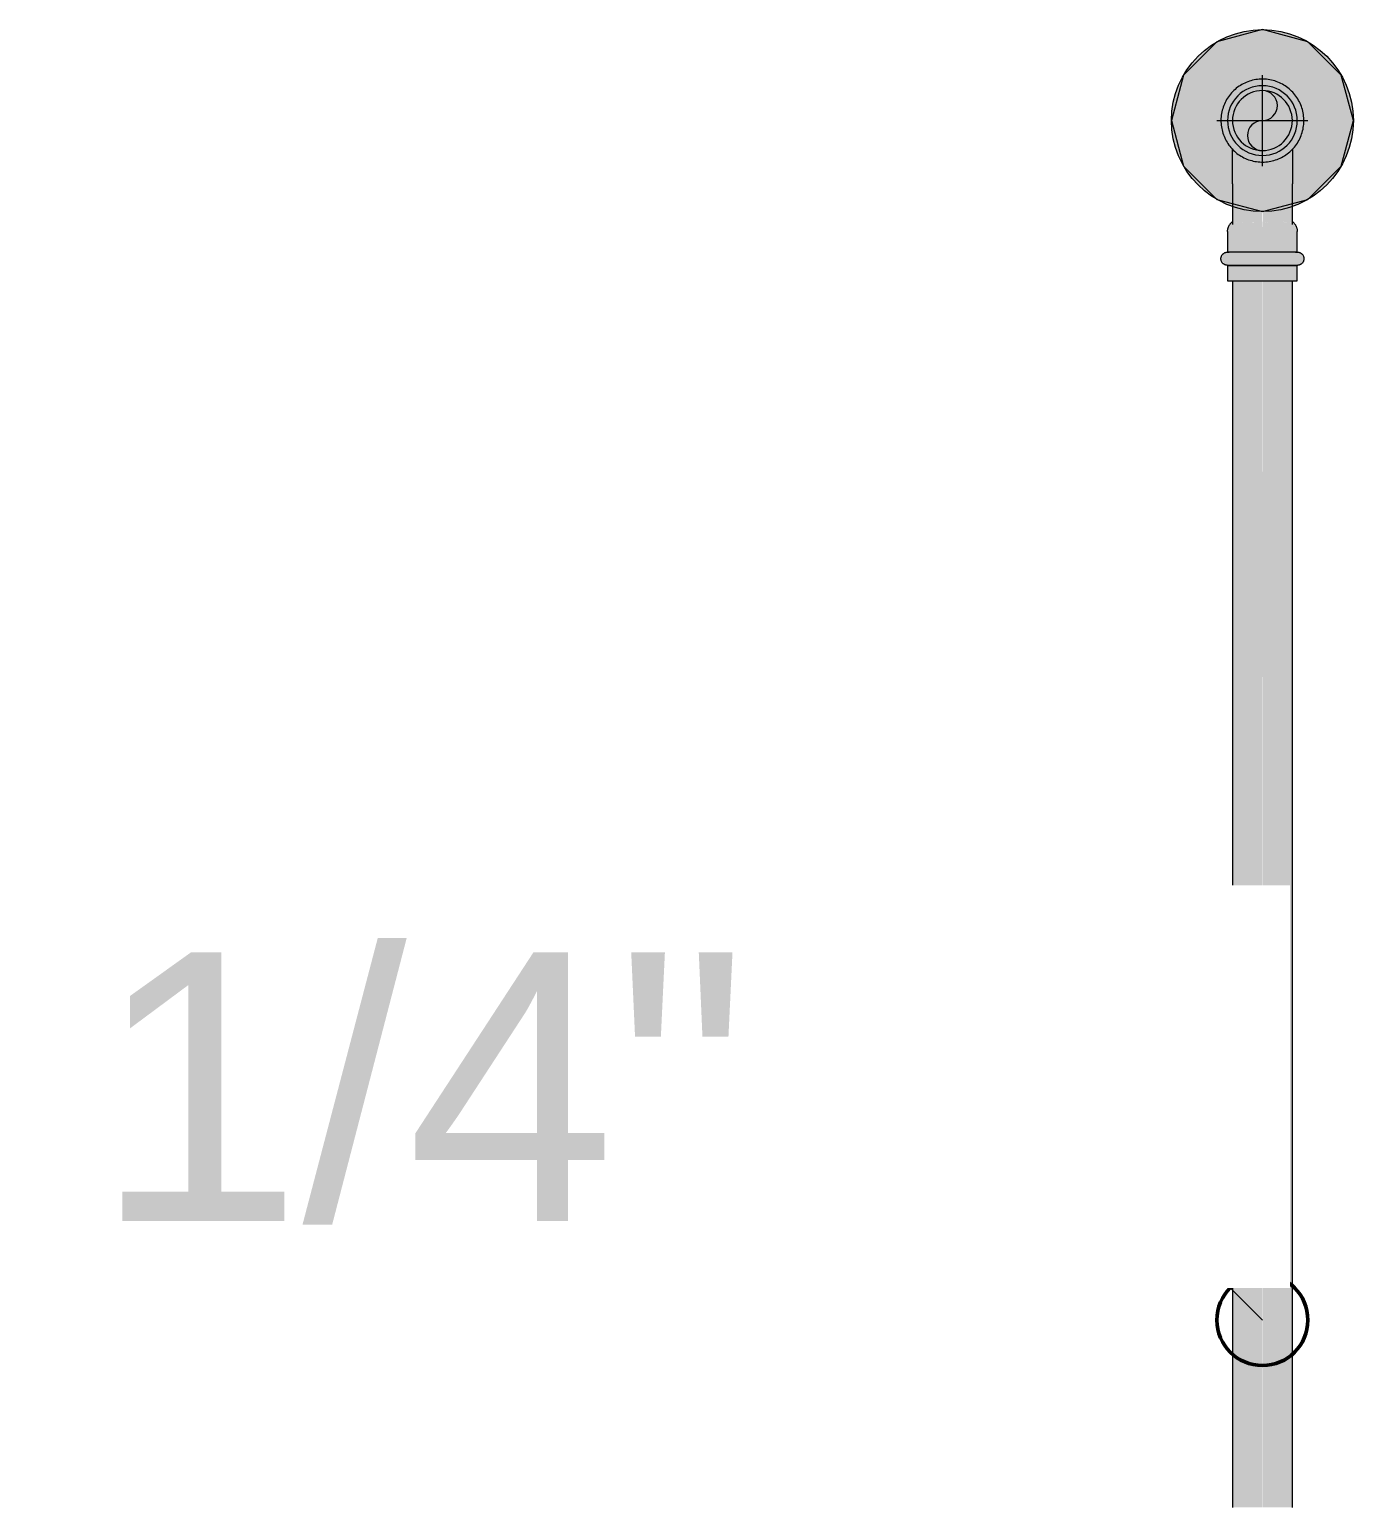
# Model space of a CAD drawing. Header units: inches. Extents: x -3385 to 41, y 7 to 1342.
# Drawn here: x -3326.91 to -3297.82, y 465.26 to 497.74 of the extents above; entities that cross this region are included whole.
import ezdxf

# ---------------------------------------------------------------- set-up
doc = ezdxf.new("R2010")
doc.units = ezdxf.units.IN
doc.header["$MEASUREMENT"] = 0
for name, color, linetype, lineweight in [('A-ANNO-NOTE', 131, 'Continuous', 9), ('G-ANNO-DIMS', 111, 'Continuous', 9), ('P-PIPE', 3, 'Continuous', 9), ('P-PIPE-CNTR', 3, 'Continuous', 9)]:
    doc.layers.add(name, color=color, linetype=linetype, lineweight=lineweight)
doc.styles.add('Arial', font='arial.ttf', dxfattribs={"height": 5.901198})

# ---------------------------------------------------------------- blocks, each defined once
blk = doc.blocks.new('Victaulic-VicPress316-Elbow 90-45deg Style P568_P571 - Standard-523083-LOWER PARKING')
at = {"layer": 'P-PIPE'}
for points in [[(-210.329, 142.892), (-210, 142.904), (-210, 142.976), (-210.542, 143.201), (-210.767, 143.743), (-210.542, 144.285), (-210, 144.509), (-210, 144.582), (-210.329, 144.594), (-210.619, 144.413), (-210.779, 144.208), (-210.849, 144.076), (-210.894, 143.901), (-210.912, 143.721), (-210.86, 143.564), (-210.849, 143.41), (-210.729, 143.201), (-210.619, 143.073), (-210.472, 142.974)], [(-210, 142.831), (-209.833, 142.846), (-209.672, 142.892), (-209.382, 143.073), (-209.221, 143.278), (-209.151, 143.41), (-209.106, 143.584), (-209.089, 143.765), (-209.141, 143.922), (-209.151, 144.076), (-209.271, 144.285), (-209.382, 144.413), (-209.672, 144.594), (-209.833, 144.639), (-210, 144.655), (-210, 144.509), (-209.458, 144.285), (-209.234, 143.743), (-209.458, 143.201), (-210, 142.976), (-210, 142.904)], [(-210, 142.976), (-210.001, 143.085), (-210.17, 143.108), (-210.329, 143.173), (-210.467, 143.28), (-210.569, 143.414), (-210.635, 143.573), (-210.657, 143.744), (-210.635, 143.913), (-210.569, 144.072), (-210.465, 144.208), (-210.329, 144.312), (-210.17, 144.378), (-210, 144.401), (-210, 144.509), (-210.542, 144.285), (-210.767, 143.743), (-210.542, 143.201), (-210.16, 143.042)], [(-210, 142.976), (-209.458, 143.201), (-209.234, 143.743), (-209.458, 144.285), (-210, 144.509), (-210, 144.4), (-209.83, 144.378), (-209.671, 144.312), (-209.535, 144.208), (-209.431, 144.072), (-209.365, 143.913), (-209.343, 143.743), (-209.365, 143.573), (-209.431, 143.414), (-209.535, 143.278), (-209.671, 143.173), (-209.83, 143.108), (-210, 143.085), (-210, 143.037)], [(-210.658, 142.35), (-210, 142.362), (-210, 142.904), (-210.352, 142.905), (-210.62, 143.074), (-210.658, 143.118), (-210.658, 142.63)], [(-209.343, 142.35), (-209.352, 143.107), (-209.424, 143.044), (-209.672, 142.892), (-209.855, 142.844), (-210, 142.831), (-210, 142.35), (-209.353, 142.35)], [(-210.634, 141.487), (-210.513, 141.505), (-210.46, 141.517), (-210.43, 141.498), (-210.234, 141.499), (-210.159, 141.494), (-210, 141.522), (-210, 142.35), (-210.658, 142.35), (-210.646, 141.503), (-210.635, 141.487)], [(-209.427, 141.49), (-209.354, 141.504), (-209.343, 141.523), (-209.354, 142.35), (-210, 142.35), (-209.987, 141.519), (-209.825, 141.493), (-209.645, 141.503), (-209.57, 141.498), (-209.531, 141.52), (-209.431, 141.49)], [(-210.542, 140.852), (-210, 140.852), (-210, 141.304), (-210.767, 141.304), (-210.753, 140.852), (-210.598, 140.852)], [(-210.166, 141.304), (-210, 141.304), (-210.013, 141.519), (-210.175, 141.493), (-210.356, 141.503), (-210.43, 141.498), (-210.47, 141.52), (-210.593, 141.49), (-210.643, 141.498), (-210.658, 141.521), (-210.719, 141.443), (-210.755, 141.366), (-210.755, 141.304), (-210.246, 141.304)], [(-209.798, 141.304), (-209.234, 141.304), (-209.247, 141.383), (-209.344, 141.519), (-209.382, 141.49), (-209.477, 141.502), (-209.54, 141.517), (-209.578, 141.499), (-209.775, 141.498), (-209.886, 141.502), (-210, 141.522), (-210, 141.304), (-209.835, 141.304)], [(-209.402, 140.852), (-209.234, 140.852), (-209.247, 141.304), (-210, 141.304), (-210, 140.852), (-209.458, 140.852)], [(-210.711, 140.561), (-210, 140.561), (-210, 140.852), (-210.767, 140.852), (-210.86, 140.8), (-210.912, 140.707), (-210.849, 140.606), (-210.767, 140.561), (-210.712, 140.561)], [(-209.528, 140.561), (-209.234, 140.561), (-209.135, 140.615), (-209.089, 140.707), (-209.151, 140.806), (-209.234, 140.852), (-210, 140.852), (-210, 140.561), (-209.549, 140.561)], [(-210.329, 140.223), (-210, 140.223), (-210, 140.561), (-210.767, 140.561), (-210.767, 140.223), (-210.407, 140.223)], [(-209.402, 140.223), (-209.234, 140.223), (-209.247, 140.561), (-210, 140.561), (-210, 140.223), (-209.458, 140.223)]]:
    blk.add_hatch(color=256, dxfattribs=at).paths.add_polyline_path(points, flags=0)
for p, q in [((-209.344, 143.776), (-209.343, 143.75)), ((-210.658, 142.35), (-210.658, 141.456)), ((-209.343, 141.459), (-209.343, 142.35)), ((-210.767, 141.304), (-210.767, 140.852)), ((-209.234, 140.852), (-209.234, 141.304)), ((-210, 140.852), (-210.767, 140.852)), ((-209.234, 140.852), (-210, 140.852)), ((-210.767, 140.561), (-210.767, 140.223)), ((-210, 140.561), (-210.767, 140.561)), ((-209.234, 140.561), (-210, 140.561)), ((-209.234, 140.223), (-209.234, 140.561)), ((-210.767, 140.223), (-210, 140.223)), ((-210, 140.223), (-209.234, 140.223))]:
    blk.add_line(p, q, dxfattribs=at)
at = {"layer": 'P-PIPE', "flags": 128}
for points in [[(-210, 144.655), (-210.037, 144.654), (-210.073, 144.652), (-210.109, 144.648), (-210.146, 144.643), (-210.181, 144.637), (-210.217, 144.629), (-210.252, 144.619), (-210.287, 144.609), (-210.322, 144.596), (-210.355, 144.583), (-210.389, 144.568), (-210.421, 144.552), (-210.453, 144.534), (-210.485, 144.515), (-210.515, 144.496), (-210.545, 144.474), (-210.574, 144.452), (-210.602, 144.428), (-210.629, 144.404), (-210.655, 144.378), (-210.679, 144.352), (-210.703, 144.324), (-210.726, 144.295), (-210.747, 144.266), (-210.768, 144.236), (-210.787, 144.204), (-210.805, 144.173), (-210.821, 144.14), (-210.836, 144.107), (-210.85, 144.073), (-210.863, 144.039), (-210.874, 144.004), (-210.884, 143.969), (-210.892, 143.934), (-210.899, 143.898), (-210.904, 143.862), (-210.909, 143.825), (-210.911, 143.789), (-210.912, 143.753), (-210.912, 143.716), (-210.91, 143.68), (-210.907, 143.643), (-210.902, 143.607), (-210.896, 143.571), (-210.888, 143.536), (-210.879, 143.5), (-210.869, 143.465), (-210.857, 143.431), (-210.844, 143.397), (-210.83, 143.363), (-210.814, 143.33), (-210.797, 143.298), (-210.778, 143.267), (-210.758, 143.236), (-210.738, 143.206), (-210.716, 143.177), (-210.692, 143.149), (-210.668, 143.122), (-210.643, 143.095), (-210.616, 143.07), (-210.589, 143.046), (-210.561, 143.023), (-210.531, 143.001), (-210.501, 142.981), (-210.47, 142.961), (-210.439, 142.943), (-210.406, 142.926), (-210.373, 142.911), (-210.34, 142.896), (-210.306, 142.883), (-210.271, 142.872), (-210.236, 142.862), (-210.201, 142.853), (-210.165, 142.846), (-210.129, 142.84), (-210.093, 142.836), (-210.056, 142.833), (-210.02, 142.831), (-210, 142.831)], [(-210, 142.831), (-209.964, 142.832), (-209.927, 142.834), (-209.891, 142.837), (-209.855, 142.842), (-209.819, 142.849), (-209.783, 142.857), (-209.748, 142.866), (-209.713, 142.877), (-209.679, 142.889), (-209.645, 142.903), (-209.612, 142.918), (-209.579, 142.934), (-209.547, 142.951), (-209.516, 142.97), (-209.485, 142.99), (-209.456, 143.011), (-209.427, 143.034), (-209.399, 143.057), (-209.372, 143.082), (-209.346, 143.107), (-209.321, 143.134), (-209.297, 143.162), (-209.275, 143.19), (-209.253, 143.22), (-209.233, 143.25), (-209.214, 143.281), (-209.196, 143.313), (-209.179, 143.345), (-209.164, 143.379), (-209.15, 143.412), (-209.138, 143.447), (-209.127, 143.481), (-209.117, 143.516), (-209.108, 143.552), (-209.102, 143.588), (-209.096, 143.624), (-209.092, 143.66), (-209.089, 143.696), (-209.088, 143.733), (-209.089, 143.769), (-209.09, 143.806), (-209.094, 143.842), (-209.098, 143.878), (-209.105, 143.914), (-209.112, 143.95), (-209.121, 143.985), (-209.132, 144.02), (-209.143, 144.055), (-209.156, 144.089), (-209.171, 144.122), (-209.187, 144.155), (-209.204, 144.187), (-209.222, 144.219), (-209.242, 144.25), (-209.263, 144.28), (-209.285, 144.309), (-209.308, 144.337), (-209.332, 144.364), (-209.358, 144.39), (-209.384, 144.415), (-209.412, 144.439), (-209.44, 144.462), (-209.469, 144.484), (-209.499, 144.505), (-209.53, 144.524), (-209.562, 144.542), (-209.594, 144.559), (-209.627, 144.575), (-209.661, 144.589), (-209.695, 144.602), (-209.729, 144.614), (-209.764, 144.624), (-209.8, 144.633), (-209.836, 144.64), (-209.872, 144.646), (-209.908, 144.65), (-209.944, 144.653), (-209.981, 144.655), (-210, 144.655)], [(-210.658, 143.741), (-210.658, 143.743), (-210.658, 143.743)], [(-210.658, 142.35), (-210.658, 142.406), (-210.658, 142.461), (-210.658, 142.517), (-210.658, 142.572), (-210.658, 142.627), (-210.658, 142.681), (-210.658, 142.735), (-210.658, 142.788), (-210.658, 142.841), (-210.658, 142.892), (-210.658, 142.943), (-210.658, 142.993), (-210.658, 143.042), (-210.658, 143.09), (-210.658, 143.118)], [(-209.343, 143.118), (-209.343, 143.102), (-209.343, 143.055), (-209.343, 143.006), (-209.343, 142.957), (-209.343, 142.906), (-209.343, 142.855), (-209.343, 142.802), (-209.343, 142.749), (-209.343, 142.696), (-209.343, 142.641), (-209.343, 142.587), (-209.343, 142.531), (-209.343, 142.476), (-209.343, 142.421), (-209.343, 142.365), (-209.343, 142.35)], [(-210.767, 141.304), (-210.767, 141.315), (-210.766, 141.326), (-210.765, 141.336), (-210.763, 141.347), (-210.761, 141.358), (-210.759, 141.369), (-210.756, 141.379), (-210.753, 141.39), (-210.749, 141.4), (-210.745, 141.41), (-210.741, 141.42), (-210.736, 141.43), (-210.731, 141.439), (-210.725, 141.449), (-210.719, 141.458), (-210.713, 141.467), (-210.706, 141.475), (-210.699, 141.483), (-210.692, 141.492), (-210.684, 141.499), (-210.676, 141.507), (-210.668, 141.514), (-210.659, 141.521), (-210.658, 141.522)], [(-209.343, 141.522), (-209.334, 141.515), (-209.326, 141.508), (-209.318, 141.501), (-209.31, 141.493), (-209.303, 141.485), (-209.296, 141.477), (-209.289, 141.468), (-209.282, 141.459), (-209.276, 141.45), (-209.271, 141.441), (-209.265, 141.431), (-209.261, 141.422), (-209.256, 141.412), (-209.252, 141.402), (-209.248, 141.391), (-209.245, 141.381), (-209.242, 141.371), (-209.24, 141.36), (-209.238, 141.349), (-209.236, 141.338), (-209.235, 141.328), (-209.234, 141.317), (-209.234, 141.306), (-209.234, 141.304)], [(-210.767, 140.561), (-210.773, 140.561), (-210.778, 140.562), (-210.784, 140.562), (-210.79, 140.563), (-210.796, 140.564), (-210.801, 140.565), (-210.807, 140.567), (-210.813, 140.569), (-210.818, 140.571), (-210.823, 140.573), (-210.829, 140.575), (-210.834, 140.578), (-210.839, 140.581), (-210.844, 140.584), (-210.849, 140.587), (-210.854, 140.59), (-210.858, 140.594), (-210.863, 140.597), (-210.867, 140.601), (-210.871, 140.605), (-210.875, 140.61), (-210.879, 140.614), (-210.883, 140.619), (-210.886, 140.623), (-210.889, 140.628), (-210.892, 140.633), (-210.895, 140.638), (-210.898, 140.643), (-210.9, 140.649), (-210.902, 140.654), (-210.904, 140.66), (-210.906, 140.665), (-210.908, 140.671), (-210.909, 140.676), (-210.91, 140.682), (-210.911, 140.688), (-210.912, 140.694), (-210.912, 140.699), (-210.912, 140.705), (-210.912, 140.711), (-210.912, 140.717), (-210.911, 140.723), (-210.911, 140.728), (-210.91, 140.734), (-210.908, 140.74), (-210.907, 140.745), (-210.905, 140.751), (-210.903, 140.757), (-210.901, 140.762), (-210.899, 140.767), (-210.897, 140.773), (-210.894, 140.778), (-210.891, 140.783), (-210.888, 140.788), (-210.884, 140.792), (-210.881, 140.797), (-210.877, 140.802), (-210.873, 140.806), (-210.869, 140.81), (-210.865, 140.814), (-210.861, 140.818), (-210.856, 140.822), (-210.852, 140.825), (-210.847, 140.828), (-210.842, 140.831), (-210.837, 140.834), (-210.832, 140.837), (-210.826, 140.84), (-210.821, 140.842), (-210.816, 140.844), (-210.81, 140.846), (-210.804, 140.847), (-210.799, 140.849), (-210.793, 140.85), (-210.787, 140.851), (-210.782, 140.852), (-210.776, 140.852), (-210.77, 140.852), (-210.767, 140.852)], [(-210, 140.852), (-210.031, 140.852), (-210.062, 140.852), (-210.092, 140.852), (-210.122, 140.852), (-210.153, 140.852), (-210.182, 140.852), (-210.212, 140.852), (-210.241, 140.852), (-210.27, 140.852), (-210.299, 140.852), (-210.327, 140.852), (-210.354, 140.852), (-210.381, 140.852), (-210.407, 140.852), (-210.433, 140.852), (-210.458, 140.852), (-210.482, 140.852), (-210.506, 140.852), (-210.528, 140.852), (-210.55, 140.852), (-210.571, 140.852), (-210.591, 140.852), (-210.61, 140.852), (-210.628, 140.852), (-210.645, 140.852), (-210.661, 140.852), (-210.676, 140.852), (-210.69, 140.852), (-210.703, 140.852), (-210.715, 140.852), (-210.725, 140.852), (-210.735, 140.852), (-210.743, 140.852), (-210.75, 140.852), (-210.756, 140.852), (-210.76, 140.852), (-210.764, 140.852), (-210.766, 140.852), (-210.767, 140.852), (-210.767, 140.852)], [(-210.767, 140.852), (-210.766, 140.852), (-210.764, 140.852), (-210.761, 140.852), (-210.757, 140.852), (-210.751, 140.852), (-210.745, 140.852), (-210.737, 140.852), (-210.728, 140.852)], [(-209.234, 140.852), (-209.234, 140.852), (-209.236, 140.852), (-209.239, 140.852), (-209.244, 140.852), (-209.249, 140.852), (-209.256, 140.852), (-209.264, 140.852), (-209.273, 140.852), (-209.283, 140.852), (-209.294, 140.852), (-209.307, 140.852), (-209.32, 140.852), (-209.335, 140.852), (-209.351, 140.852), (-209.368, 140.852), (-209.385, 140.852), (-209.404, 140.852), (-209.424, 140.852), (-209.445, 140.852), (-209.466, 140.852), (-209.489, 140.852), (-209.512, 140.852), (-209.536, 140.852), (-209.561, 140.852), (-209.586, 140.852), (-209.612, 140.852), (-209.639, 140.852), (-209.666, 140.852), (-209.694, 140.852), (-209.723, 140.852), (-209.751, 140.852), (-209.781, 140.852), (-209.81, 140.852), (-209.84, 140.852), (-209.87, 140.852), (-209.9, 140.852), (-209.931, 140.852), (-209.961, 140.852), (-209.992, 140.852), (-210, 140.852)], [(-209.275, 140.852), (-209.266, 140.852), (-209.258, 140.852), (-209.251, 140.852), (-209.245, 140.852), (-209.24, 140.852), (-209.237, 140.852), (-209.235, 140.852), (-209.234, 140.852), (-209.234, 140.852)], [(-209.234, 140.852), (-209.228, 140.852), (-209.222, 140.852), (-209.216, 140.851), (-209.211, 140.85), (-209.205, 140.849), (-209.199, 140.848), (-209.194, 140.847), (-209.188, 140.845), (-209.183, 140.843), (-209.177, 140.841), (-209.172, 140.838), (-209.167, 140.836), (-209.161, 140.833), (-209.156, 140.83), (-209.152, 140.827), (-209.147, 140.824), (-209.142, 140.82), (-209.138, 140.816), (-209.134, 140.812), (-209.129, 140.808), (-209.125, 140.804), (-209.122, 140.8), (-209.118, 140.795), (-209.115, 140.79), (-209.111, 140.785), (-209.108, 140.78), (-209.105, 140.775), (-209.103, 140.77), (-209.1, 140.765), (-209.098, 140.76), (-209.096, 140.754), (-209.094, 140.749), (-209.093, 140.743), (-209.091, 140.737), (-209.09, 140.732), (-209.09, 140.726), (-209.089, 140.72), (-209.088, 140.714), (-209.088, 140.708), (-209.088, 140.703), (-209.089, 140.697), (-209.089, 140.691), (-209.09, 140.685), (-209.091, 140.679), (-209.092, 140.674), (-209.094, 140.668), (-209.095, 140.663), (-209.097, 140.657), (-209.099, 140.652), (-209.101, 140.646), (-209.104, 140.641), (-209.107, 140.636), (-209.11, 140.631), (-209.113, 140.626), (-209.116, 140.621), (-209.12, 140.617), (-209.123, 140.612), (-209.127, 140.608), (-209.131, 140.604), (-209.135, 140.6), (-209.14, 140.596), (-209.144, 140.592), (-209.149, 140.589), (-209.154, 140.585), (-209.159, 140.582), (-209.164, 140.579), (-209.169, 140.577), (-209.174, 140.574), (-209.18, 140.572), (-209.185, 140.57), (-209.191, 140.568), (-209.196, 140.566), (-209.202, 140.565), (-209.207, 140.564), (-209.213, 140.563), (-209.219, 140.562), (-209.225, 140.562), (-209.231, 140.561), (-209.234, 140.561)], [(-210.725, 140.561), (-210.735, 140.561), (-210.743, 140.561), (-210.75, 140.561), (-210.756, 140.561), (-210.76, 140.561), (-210.764, 140.561), (-210.766, 140.561), (-210.767, 140.561), (-210.767, 140.561)], [(-210.767, 140.561), (-210.766, 140.561), (-210.764, 140.561), (-210.761, 140.561), (-210.757, 140.561), (-210.751, 140.561), (-210.745, 140.561), (-210.737, 140.561), (-210.728, 140.561), (-210.718, 140.561), (-210.706, 140.561), (-210.694, 140.561), (-210.68, 140.561), (-210.665, 140.561), (-210.65, 140.561), (-210.633, 140.561), (-210.615, 140.561), (-210.596, 140.561), (-210.577, 140.561), (-210.556, 140.561), (-210.534, 140.561), (-210.512, 140.561), (-210.489, 140.561), (-210.465, 140.561), (-210.44, 140.561), (-210.414, 140.561), (-210.388, 140.561), (-210.362, 140.561), (-210.334, 140.561), (-210.306, 140.561), (-210.278, 140.561), (-210.249, 140.561), (-210.22, 140.561), (-210.19, 140.561), (-210.161, 140.561), (-210.131, 140.561), (-210.1, 140.561), (-210.07, 140.561), (-210.039, 140.561), (-210.009, 140.561), (-210, 140.561)], [(-210, 140.561), (-209.97, 140.561), (-209.939, 140.561), (-209.909, 140.561), (-209.878, 140.561), (-209.848, 140.561), (-209.818, 140.561), (-209.788, 140.561), (-209.759, 140.561), (-209.73, 140.561), (-209.702, 140.561), (-209.674, 140.561), (-209.646, 140.561), (-209.619, 140.561), (-209.593, 140.561), (-209.567, 140.561), (-209.543, 140.561), (-209.518, 140.561), (-209.495, 140.561), (-209.472, 140.561), (-209.45, 140.561), (-209.43, 140.561), (-209.41, 140.561), (-209.39, 140.561), (-209.372, 140.561), (-209.355, 140.561), (-209.339, 140.561), (-209.324, 140.561), (-209.31, 140.561), (-209.298, 140.561), (-209.286, 140.561), (-209.275, 140.561), (-209.266, 140.561), (-209.258, 140.561), (-209.251, 140.561), (-209.245, 140.561), (-209.24, 140.561), (-209.237, 140.561), (-209.235, 140.561), (-209.234, 140.561), (-209.234, 140.561)], [(-209.234, 140.561), (-209.234, 140.561), (-209.236, 140.561), (-209.239, 140.561), (-209.244, 140.561), (-209.249, 140.561), (-209.256, 140.561), (-209.264, 140.561), (-209.273, 140.561)]]:
    blk.add_lwpolyline(points, dxfattribs=at)
at = {"layer": 'P-PIPE'}
for radius, start, end in [(0.767, 90, 270), (0.766, 270, 90)]:
    blk.add_arc((-210, 143.743), radius, start, end, dxfattribs=at)

msp = doc.modelspace()

# ---------------------------------------------------------------- hatches: boundary and pattern name
at = {"layer": 'A-ANNO-NOTE'}
msp.add_hatch(color=256, dxfattribs=at).paths.add_polyline_path([(-3299.818, 493.743), (-3298.818, 494.011), (-3298.086, 494.743), (-3297.818, 495.743), (-3298.086, 496.743), (-3298.818, 497.475), (-3299.818, 497.743), (-3300.818, 497.475), (-3301.55, 496.743), (-3301.818, 495.743), (-3301.55, 494.743), (-3300.818, 494.011), (-3300.762, 493.996)], flags=0)
h = msp.add_hatch(color=256, dxfattribs=at)
edge = h.paths.add_edge_path(flags=0)
edge.add_arc((-3299.818, 495.743), 2, 0, 360)
at = {"layer": 'P-PIPE'}
for points in [[(-3299.818, 495.085), (-3299.647, 495.108), (-3299.489, 495.173), (-3299.353, 495.278), (-3299.248, 495.414), (-3299.182, 495.573), (-3299.16, 495.743), (-3299.182, 495.913), (-3299.248, 496.072), (-3299.353, 496.208), (-3299.489, 496.312), (-3299.647, 496.378), (-3299.818, 496.4), (-3299.988, 496.378), (-3300.146, 496.312), (-3300.282, 496.208), (-3300.387, 496.072), (-3300.453, 495.913), (-3300.475, 495.743), (-3300.453, 495.573), (-3300.387, 495.414), (-3300.282, 495.278), (-3300.146, 495.173), (-3299.988, 495.108)], [(-3299.952, 465.263), (-3299.818, 465.263), (-3299.824, 492.223), (-3300.475, 492.223), (-3300.472, 465.263), (-3299.953, 465.263)], [(-3299.683, 465.263), (-3299.16, 465.263), (-3299.163, 492.223), (-3299.818, 492.223), (-3299.811, 465.263), (-3299.703, 465.263)]]:
    msp.add_hatch(color=256, dxfattribs=at).paths.add_polyline_path(points, flags=0)

# ---------------------------------------------------------------- linework, layer by layer
at = {"layer": 'A-ANNO-NOTE'}
for p, q in [((-3299.818, 497.743), (-3300.818, 497.475)), ((-3298.818, 497.475), (-3299.818, 497.743)), ((-3300.818, 497.475), (-3301.55, 496.743)), ((-3298.086, 496.743), (-3298.818, 497.475)), ((-3301.55, 496.743), (-3301.818, 495.743)), ((-3297.818, 495.743), (-3298.086, 496.743)), ((-3301.818, 495.743), (-3301.55, 494.743)), ((-3298.086, 494.743), (-3297.818, 495.743)), ((-3301.55, 494.743), (-3300.818, 494.011)), ((-3298.818, 494.011), (-3298.086, 494.743)), ((-3300.818, 494.011), (-3300.762, 493.996)), ((-3300.762, 493.996), (-3299.818, 493.743)), ((-3299.818, 493.743), (-3298.818, 494.011))]:
    msp.add_line(p, q, dxfattribs=at)
msp.add_circle((-3299.818, 495.743), 2, dxfattribs=at)
at = {"layer": 'G-ANNO-DIMS'}
for p, q in [((-3305.093, 474.658), (-3309.995, 474.658)), ((-3299.818, 469.382), (-3305.093, 474.658))]:
    msp.add_line(p, q, dxfattribs=at)
at = {"layer": 'G-ANNO-DIMS', "lineweight": 50}
msp.add_circle((-3299.818, 469.382), 1, dxfattribs=at)
at = {"layer": 'P-PIPE'}
for p, q in [((-3300.475, 492.223), (-3300.475, 465.263)), ((-3299.16, 465.263), (-3299.16, 492.223))]:
    msp.add_line(p, q, dxfattribs=at)
for centre, radius, start, end in [((-3299.818, 495.743), 0.658, 0, 180), ((-3299.818, 496.072), 0.329, 270, 90), ((-3299.818, 495.743), 0.658, 180, 0), ((-3299.818, 495.414), 0.329, 90, 270)]:
    msp.add_arc(centre, radius, start, end, dxfattribs=at)
at = {"layer": 'P-PIPE-CNTR'}
for p, q in [((-3299.818, 494.743), (-3299.818, 496.743)), ((-3300.818, 495.743), (-3298.818, 495.743))]:
    msp.add_line(p, q, dxfattribs=at)

# ---------------------------------------------------------------- block references
at = {"layer": 'P-PIPE'}
msp.add_blockref('Victaulic-VicPress316-Elbow 90-45deg Style P568_P571 - Standard-523083-LOWER PARKING', (-3089.817, 352), dxfattribs=at)

# ---------------------------------------------------------------- texts
at = {"layer": 'G-ANNO-DIMS', "insert": (-3369.848, 464.714), "char_height": 5.9012, "width": 64.872, "attachment_point": 1, "line_spacing_factor": 0.938532, "style": 'Arial', "bg_fill": 3, "box_fill_scale": 1.25, "bg_fill_color": 0, "bg_fill_transparency": 0}
msp.add_mtext('BOP 7\' - 8 3/4"', dxfattribs=at)

# ---------------------------------------------------------------- next in the draw order: texts
at = {"layer": 'G-ANNO-DIMS', "insert": (-3365.555, 477.462), "char_height": 5.9012, "width": 64.872, "attachment_point": 1, "line_spacing_factor": 0.938532, "style": 'Arial', "bg_fill": 3, "box_fill_scale": 1.25, "bg_fill_color": 0, "bg_fill_transparency": 0}
msp.add_mtext('BOP 7\' - 0 1/4"', dxfattribs=at)

doc.saveas('drawing.dxf')
